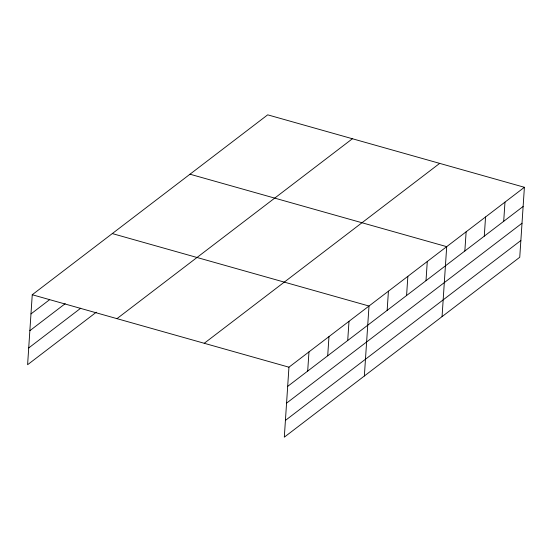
<?xml version="1.0" encoding="UTF-8"?>
<svg xmlns="http://www.w3.org/2000/svg" width="552" height="552" viewBox="0 0 552 552"><rect width="100%" height="100%" fill="white"/><g stroke="black" fill="none" stroke-linecap="round" stroke-linejoin="round"><path stroke-width="0.83" d="M524.4 187.287L288.951 367.19L284.308 437.163L519.749 257.26L524.4 187.287L267.692 114.837L32.251 294.74L27.6 364.713L96.31 312.211M307.692 371.089L308.968 351.9M327.702 355.798L328.978 336.61M347.719 340.501L348.988 321.319M364.354 375.995L369.005 306.029L112.297 233.579M387.152 310.369L388.429 291.187M406.582 295.527L407.852 276.345M426.006 280.685L427.276 261.503M442.055 316.627L446.699 246.654L189.998 174.211M464.853 251.001L466.129 231.812M484.276 236.159L485.553 216.97M503.7 221.317L504.976 202.129M30.974 313.929L49.652 299.66M29.863 330.689L65.219 303.669M28.711 347.953L80.744 308.195M116.962 318.649L352.411 138.745M204.24 343.282L439.689 163.378M287.675 386.379L523.123 206.476M286.564 403.139L522.013 223.236M285.418 420.403L520.867 240.499M32.251 294.74L288.951 367.19"/></g></svg>
